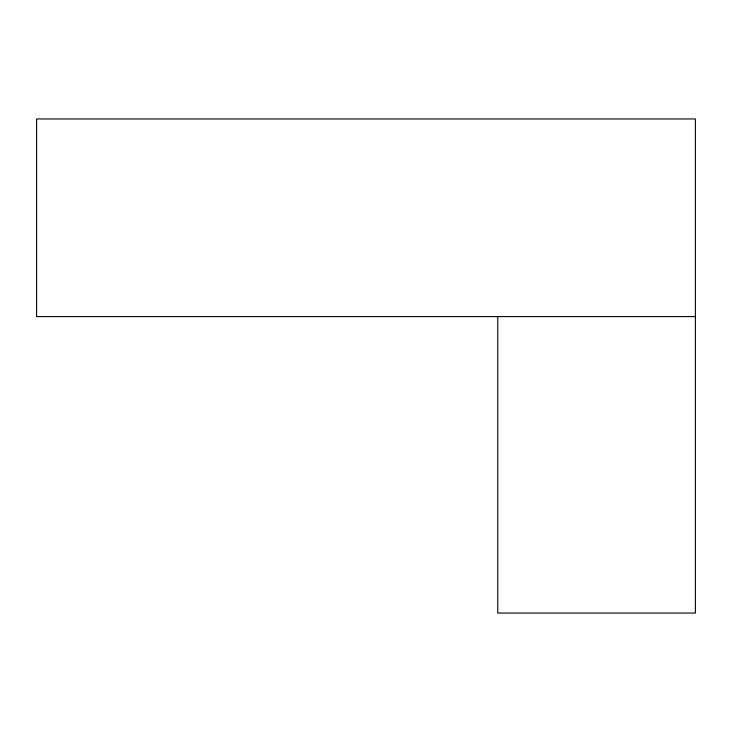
<?xml version="1.0" encoding="UTF-8"?>
<svg xmlns="http://www.w3.org/2000/svg" width="732" height="732" viewBox="0 0 732 732"><rect width="100%" height="100%" fill="white"/><g stroke="black" fill="none" stroke-linecap="round" stroke-linejoin="round"><path stroke-width="1.1" d="M695.4 316.59L36.6 316.59L36.6 118.95L695.4 118.95L695.4 613.05L497.76 613.05L497.76 316.59"/></g></svg>
